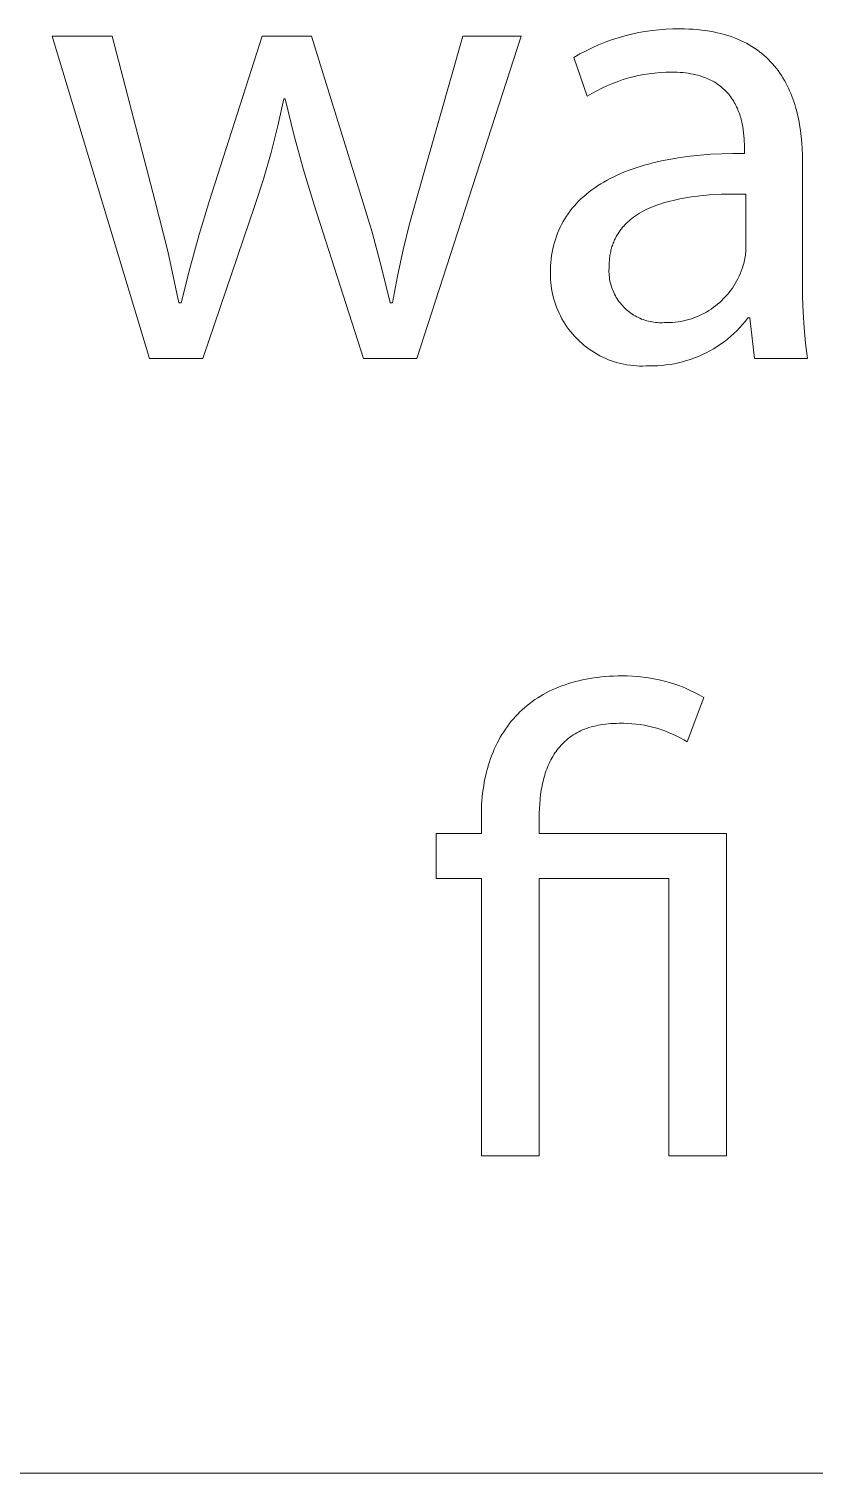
# Model space of a CAD drawing. Header units: millimetres. Extents: x 2840 to 6121, y 744 to 3036.
# Drawn here: x 5233 to 5271.7, y 744.1 to 815.3 of the extents above; entities that cross this region are included whole.
import ezdxf

# ---------------------------------------------------------------- set-up
doc = ezdxf.new("R2010")
doc.units = ezdxf.units.MM
doc.header["$MEASUREMENT"] = 0
doc.layers.add('Domyślny', color=7, linetype='Continuous', true_color=0x000000)

msp = doc.modelspace()

# ---------------------------------------------------------------- linework, layer by layer
at = {"layer": 'Domyślny', "color": 18, "lineweight": 15, "true_color": 0x000000}
for p, q in [((5238.985, 799.029), (5234.188, 814.926)), ((5234.188, 814.926), (5237.138, 814.926)), ((5237.138, 814.926), (5239.247, 806.841)), ((5241.935, 806.819), (5244.535, 814.926)), ((5244.535, 814.926), (5246.961, 814.926)), ((5246.961, 814.926), (5249.43, 806.972)), ((5252.15, 806.95), (5254.423, 814.926)), ((5257.286, 814.926), (5252.15, 799.029)), ((5254.423, 814.926), (5257.286, 814.926)), ((5262.075, 814.852), (5262.404, 814.947)), ((5262.404, 814.947), (5262.737, 815.031)), ((5262.737, 815.031), (5263.071, 815.103)), ((5263.071, 815.103), (5263.408, 815.163)), ((5263.408, 815.163), (5263.747, 815.212)), ((5263.747, 815.212), (5264.088, 815.248)), ((5264.088, 815.248), (5264.429, 815.273)), ((5264.429, 815.273), (5264.772, 815.287)), ((5264.772, 815.287), (5265.114, 815.288)), ((5265.114, 815.288), (5265.339, 815.285)), ((5265.339, 815.285), (5265.558, 815.278)), ((5265.558, 815.278), (5265.772, 815.266)), ((5265.772, 815.266), (5265.981, 815.25)), ((5265.981, 815.25), (5266.185, 815.229)), ((5266.185, 815.229), (5266.384, 815.203)), ((5266.384, 815.203), (5266.578, 815.173)), ((5266.578, 815.173), (5266.766, 815.139)), ((5266.766, 815.139), (5266.95, 815.1)), ((5266.95, 815.1), (5267.129, 815.058)), ((5267.129, 815.058), (5267.304, 815.011)), ((5267.304, 815.011), (5267.473, 814.96)), ((5267.473, 814.96), (5267.638, 814.906)), ((5267.638, 814.906), (5267.798, 814.847)), ((5260.188, 814.05), (5260.49, 814.21)), ((5260.49, 814.21), (5260.798, 814.361)), ((5260.798, 814.361), (5261.111, 814.5)), ((5261.111, 814.5), (5261.428, 814.629)), ((5261.428, 814.629), (5261.75, 814.746)), ((5261.75, 814.746), (5262.075, 814.852)), ((5267.798, 814.847), (5267.954, 814.785)), ((5267.954, 814.785), (5268.105, 814.719)), ((5268.105, 814.719), (5268.251, 814.65)), ((5268.251, 814.65), (5268.394, 814.576)), ((5268.394, 814.576), (5268.531, 814.5)), ((5268.531, 814.5), (5268.665, 814.42)), ((5268.665, 814.42), (5268.794, 814.337)), ((5268.794, 814.337), (5268.92, 814.251)), ((5268.92, 814.251), (5269.041, 814.161)), ((5259.891, 813.878), (5260.188, 814.05)), ((5260.547, 811.966), (5259.891, 813.878)), ((5269.041, 814.161), (5269.158, 814.069)), ((5269.158, 814.069), (5269.271, 813.973)), ((5269.271, 813.973), (5269.38, 813.875)), ((5269.38, 813.875), (5269.485, 813.774)), ((5269.485, 813.774), (5269.586, 813.67)), ((5269.586, 813.67), (5269.684, 813.563)), ((5269.684, 813.563), (5269.778, 813.454)), ((5262.274, 812.769), (5262.016, 812.68)), ((5262.535, 812.849), (5262.274, 812.769)), ((5262.798, 812.92), (5262.535, 812.849)), ((5263.064, 812.981), (5262.798, 812.92)), ((5263.332, 813.034), (5263.064, 812.981)), ((5263.601, 813.077), (5263.332, 813.034)), ((5263.871, 813.111), (5263.601, 813.077)), ((5264.143, 813.136), (5263.871, 813.111)), ((5264.415, 813.151), (5264.143, 813.136)), ((5264.688, 813.157), (5264.415, 813.151)), ((5264.838, 813.156), (5264.688, 813.157)), ((5264.984, 813.15), (5264.838, 813.156)), ((5265.125, 813.142), (5264.984, 813.15)), ((5265.263, 813.13), (5265.125, 813.142)), ((5265.397, 813.116), (5265.263, 813.13)), ((5265.527, 813.098), (5265.397, 813.116)), ((5265.652, 813.077), (5265.527, 813.098)), ((5265.775, 813.053), (5265.652, 813.077)), ((5265.893, 813.026), (5265.775, 813.053)), ((5266.007, 812.997), (5265.893, 813.026)), ((5266.118, 812.965), (5266.007, 812.997)), ((5266.226, 812.93), (5266.118, 812.965)), ((5266.329, 812.893), (5266.226, 812.93)), ((5266.43, 812.853), (5266.329, 812.893)), ((5266.527, 812.811), (5266.43, 812.853)), ((5266.62, 812.766), (5266.527, 812.811)), ((5266.711, 812.72), (5266.62, 812.766)), ((5269.778, 813.454), (5269.868, 813.342)), ((5269.868, 813.342), (5269.954, 813.228)), ((5269.954, 813.228), (5270.037, 813.112)), ((5270.037, 813.112), (5270.117, 812.993)), ((5270.117, 812.993), (5270.193, 812.872)), ((5270.193, 812.872), (5270.265, 812.75)), ((5260.781, 812.106), (5260.547, 811.966)), ((5261.02, 812.238), (5260.781, 812.106)), ((5261.263, 812.361), (5261.02, 812.238)), ((5261.511, 812.476), (5261.263, 812.361)), ((5261.762, 812.583), (5261.511, 812.476)), ((5262.016, 812.68), (5261.762, 812.583)), ((5266.798, 812.671), (5266.711, 812.72)), ((5266.881, 812.62), (5266.798, 812.671)), ((5266.962, 812.567), (5266.881, 812.62)), ((5267.04, 812.513), (5266.962, 812.567)), ((5267.114, 812.456), (5267.04, 812.513)), ((5267.186, 812.398), (5267.114, 812.456)), ((5267.255, 812.338), (5267.186, 812.398)), ((5267.321, 812.276), (5267.255, 812.338)), ((5267.384, 812.213), (5267.321, 812.276)), ((5267.444, 812.149), (5267.384, 812.213)), ((5267.502, 812.083), (5267.444, 812.149)), ((5267.557, 812.016), (5267.502, 812.083)), ((5270.265, 812.75), (5270.335, 812.625)), ((5270.335, 812.625), (5270.401, 812.498)), ((5270.401, 812.498), (5270.464, 812.369)), ((5270.464, 812.369), (5270.523, 812.238)), ((5270.523, 812.238), (5270.58, 812.106)), ((5270.58, 812.106), (5270.634, 811.972)), ((5245.606, 811.834), (5245.307, 810.505)), ((5245.671, 811.834), (5245.606, 811.834)), ((5246.09, 810.079), (5245.671, 811.834)), ((5267.61, 811.948), (5267.557, 812.016)), ((5267.66, 811.878), (5267.61, 811.948)), ((5267.708, 811.808), (5267.66, 811.878)), ((5267.753, 811.737), (5267.708, 811.808)), ((5267.796, 811.664), (5267.753, 811.737)), ((5267.837, 811.591), (5267.796, 811.664)), ((5267.875, 811.517), (5267.837, 811.591)), ((5267.911, 811.443), (5267.875, 811.517)), ((5267.946, 811.368), (5267.911, 811.443)), ((5267.978, 811.292), (5267.946, 811.368)), ((5270.634, 811.972), (5270.684, 811.837)), ((5270.684, 811.837), (5270.732, 811.7)), ((5270.732, 811.7), (5270.777, 811.562)), ((5270.777, 811.562), (5270.819, 811.422)), ((5270.819, 811.422), (5270.858, 811.281)), ((5268.008, 811.216), (5267.978, 811.292)), ((5268.037, 811.14), (5268.008, 811.216)), ((5268.063, 811.064), (5268.037, 811.14)), ((5268.088, 810.987), (5268.063, 811.064)), ((5268.111, 810.91), (5268.088, 810.987)), ((5268.132, 810.833), (5268.111, 810.91)), ((5268.152, 810.757), (5268.132, 810.833)), ((5268.17, 810.68), (5268.152, 810.757)), ((5268.186, 810.604), (5268.17, 810.68)), ((5270.858, 811.281), (5270.894, 811.139)), ((5270.894, 811.139), (5270.928, 810.996)), ((5270.928, 810.996), (5270.959, 810.852)), ((5270.959, 810.852), (5270.988, 810.707)), ((5270.988, 810.707), (5271.014, 810.562)), ((5245.307, 810.505), (5244.969, 809.185)), ((5246.563, 808.337), (5246.09, 810.079)), ((5268.215, 810.452), (5268.186, 810.604)), ((5268.239, 810.302), (5268.215, 810.452)), ((5268.257, 810.154), (5268.239, 810.302)), ((5268.272, 810.01), (5268.257, 810.154)), ((5268.282, 809.869), (5268.272, 810.01)), ((5271.014, 810.562), (5271.059, 810.268)), ((5271.059, 810.268), (5271.095, 809.972)), ((5271.095, 809.972), (5271.123, 809.674)), ((5268.289, 809.733), (5268.282, 809.869)), ((5268.292, 809.601), (5268.289, 809.733)), ((5268.293, 809.475), (5268.292, 809.601)), ((5268.293, 809.147), (5268.293, 809.475)), ((5271.123, 809.674), (5271.142, 809.375)), ((5271.142, 809.375), (5271.153, 809.075)), ((5244.969, 809.185), (5244.591, 807.876)), ((5262.954, 808.439), (5263.152, 808.503)), ((5263.152, 808.503), (5263.355, 808.563)), ((5263.355, 808.563), (5263.562, 808.621)), ((5263.562, 808.621), (5263.774, 808.676)), ((5263.774, 808.676), (5264.209, 808.777)), ((5264.209, 808.777), (5264.662, 808.866)), ((5264.662, 808.866), (5265.131, 808.943)), ((5265.131, 808.943), (5265.617, 809.008)), ((5265.617, 809.008), (5266.12, 809.06)), ((5266.12, 809.06), (5266.639, 809.101)), ((5266.639, 809.101), (5267.174, 809.129)), ((5267.174, 809.129), (5267.726, 809.144)), ((5267.726, 809.144), (5268.293, 809.147)), ((5271.153, 809.075), (5271.156, 808.776)), ((5271.156, 808.776), (5271.156, 802.832)), ((5244.591, 807.876), (5244.174, 806.579)), ((5247.092, 806.612), (5246.563, 808.337)), ((5261.365, 807.735), (5261.524, 807.825)), ((5261.524, 807.825), (5261.687, 807.912)), ((5261.687, 807.912), (5261.855, 807.996)), ((5261.855, 807.996), (5262.027, 808.077)), ((5262.027, 808.077), (5262.204, 808.155)), ((5262.204, 808.155), (5262.385, 808.23)), ((5262.385, 808.23), (5262.57, 808.303)), ((5262.57, 808.303), (5262.76, 808.372)), ((5262.76, 808.372), (5262.954, 808.439)), ((5260.38, 807.028), (5260.507, 807.137)), ((5260.507, 807.137), (5260.638, 807.244)), ((5260.638, 807.244), (5260.775, 807.348)), ((5260.775, 807.348), (5260.916, 807.449)), ((5260.916, 807.449), (5261.061, 807.547)), ((5261.061, 807.547), (5261.211, 807.642)), ((5261.211, 807.642), (5261.365, 807.735)), ((5266.269, 807.071), (5265.975, 807.04)), ((5266.565, 807.096), (5266.269, 807.071)), ((5266.864, 807.115), (5266.565, 807.096)), ((5267.163, 807.129), (5266.864, 807.115)), ((5267.763, 807.142), (5267.163, 807.129)), ((5268.359, 807.137), (5267.763, 807.142)), ((5268.359, 804.384), (5268.359, 807.137)), ((5239.247, 806.841), (5239.876, 804.321)), ((5241.425, 805.152), (5241.935, 806.819)), ((5244.174, 806.579), (5241.607, 799.029)), ((5249.528, 799.029), (5247.092, 806.612)), ((5249.43, 806.972), (5249.947, 805.255)), ((5251.793, 805.672), (5252.15, 806.95)), ((5259.714, 806.313), (5259.813, 806.439)), ((5259.813, 806.439), (5259.917, 806.563)), ((5259.917, 806.563), (5260.026, 806.683)), ((5260.026, 806.683), (5260.139, 806.801)), ((5260.139, 806.801), (5260.257, 806.916)), ((5260.257, 806.916), (5260.38, 807.028)), ((5263.458, 806.375), (5263.346, 806.318)), ((5263.573, 806.429), (5263.458, 806.375)), ((5263.69, 806.481), (5263.573, 806.429)), ((5263.81, 806.531), (5263.69, 806.481)), ((5263.932, 806.578), (5263.81, 806.531)), ((5264.056, 806.623), (5263.932, 806.578)), ((5264.182, 806.666), (5264.056, 806.623)), ((5264.31, 806.706), (5264.182, 806.666)), ((5264.44, 806.745), (5264.31, 806.706)), ((5264.573, 806.781), (5264.44, 806.745)), ((5264.842, 806.848), (5264.573, 806.781)), ((5265.118, 806.907), (5264.842, 806.848)), ((5265.399, 806.958), (5265.118, 806.907)), ((5265.685, 807.002), (5265.399, 806.958)), ((5265.975, 807.04), (5265.685, 807.002)), ((5251.474, 804.384), (5251.793, 805.672)), ((5259.217, 805.501), (5259.288, 805.643)), ((5259.288, 805.643), (5259.364, 805.783)), ((5259.364, 805.783), (5259.444, 805.919)), ((5259.444, 805.919), (5259.529, 806.053)), ((5259.529, 806.053), (5259.619, 806.185)), ((5259.619, 806.185), (5259.714, 806.313)), ((5262.428, 805.649), (5262.388, 805.607)), ((5262.469, 805.691), (5262.428, 805.649)), ((5262.511, 805.732), (5262.469, 805.691)), ((5262.554, 805.771), (5262.511, 805.732)), ((5262.597, 805.811), (5262.554, 805.771)), ((5262.642, 805.849), (5262.597, 805.811)), ((5262.687, 805.887), (5262.642, 805.849)), ((5262.733, 805.924), (5262.687, 805.887)), ((5262.828, 805.997), (5262.733, 805.924)), ((5262.926, 806.066), (5262.828, 805.997)), ((5263.026, 806.133), (5262.926, 806.066)), ((5263.13, 806.197), (5263.026, 806.133)), ((5263.237, 806.259), (5263.13, 806.197)), ((5263.346, 806.318), (5263.237, 806.259)), ((5240.959, 803.473), (5241.425, 805.152)), ((5249.947, 805.255), (5250.417, 803.525)), ((5258.981, 804.906), (5259.033, 805.059)), ((5259.033, 805.059), (5259.089, 805.209)), ((5259.089, 805.209), (5259.151, 805.356)), ((5259.151, 805.356), (5259.217, 805.501)), ((5261.925, 804.939), (5261.9, 804.885)), ((5261.952, 804.992), (5261.925, 804.939)), ((5261.979, 805.044), (5261.952, 804.992)), ((5262.008, 805.095), (5261.979, 805.044)), ((5262.037, 805.145), (5262.008, 805.095)), ((5262.068, 805.195), (5262.037, 805.145)), ((5262.1, 805.244), (5262.068, 805.195)), ((5262.132, 805.292), (5262.1, 805.244)), ((5262.166, 805.339), (5262.132, 805.292)), ((5262.201, 805.386), (5262.166, 805.339)), ((5262.236, 805.432), (5262.201, 805.386)), ((5262.273, 805.477), (5262.236, 805.432)), ((5262.31, 805.521), (5262.273, 805.477)), ((5262.349, 805.565), (5262.31, 805.521)), ((5262.388, 805.607), (5262.349, 805.565)), ((5239.876, 804.321), (5240.427, 801.782)), ((5251.192, 803.087), (5251.474, 804.384)), ((5258.796, 804.104), (5258.823, 804.269)), ((5258.823, 804.269), (5258.855, 804.432)), ((5258.855, 804.432), (5258.892, 804.593)), ((5258.892, 804.593), (5258.934, 804.751)), ((5258.934, 804.751), (5258.981, 804.906)), ((5261.692, 804.241), (5261.68, 804.177)), ((5261.705, 804.304), (5261.692, 804.241)), ((5261.72, 804.366), (5261.705, 804.304)), ((5261.735, 804.427), (5261.72, 804.366)), ((5261.752, 804.487), (5261.735, 804.427)), ((5261.769, 804.547), (5261.752, 804.487)), ((5261.788, 804.605), (5261.769, 804.547)), ((5261.808, 804.663), (5261.788, 804.605)), ((5261.83, 804.72), (5261.808, 804.663)), ((5261.852, 804.776), (5261.83, 804.72)), ((5261.875, 804.831), (5261.852, 804.776)), ((5261.9, 804.885), (5261.875, 804.831)), ((5268.343, 804.128), (5268.351, 804.213)), ((5268.351, 804.213), (5268.357, 804.298)), ((5268.357, 804.298), (5268.359, 804.384)), ((5250.417, 803.525), (5250.839, 801.782)), ((5258.736, 803.415), (5258.743, 803.591)), ((5258.743, 803.591), (5258.756, 803.764)), ((5258.756, 803.764), (5258.773, 803.935)), ((5258.773, 803.935), (5258.796, 804.104)), ((5261.629, 803.564), (5261.623, 803.477)), ((5261.631, 803.707), (5261.629, 803.636)), ((5261.629, 803.636), (5261.629, 803.564)), ((5261.634, 803.777), (5261.631, 803.707)), ((5261.639, 803.846), (5261.634, 803.777)), ((5261.645, 803.914), (5261.639, 803.846)), ((5261.652, 803.981), (5261.645, 803.914)), ((5261.66, 804.047), (5261.652, 803.981)), ((5261.67, 804.113), (5261.66, 804.047)), ((5261.68, 804.177), (5261.67, 804.113)), ((5268.184, 803.466), (5268.213, 803.546)), ((5268.213, 803.546), (5268.24, 803.627)), ((5268.24, 803.627), (5268.264, 803.709)), ((5268.264, 803.709), (5268.285, 803.792)), ((5268.285, 803.792), (5268.304, 803.875)), ((5268.304, 803.875), (5268.32, 803.959)), ((5268.32, 803.959), (5268.333, 804.044)), ((5268.333, 804.044), (5268.343, 804.128)), ((5240.536, 801.782), (5240.959, 803.473)), ((5250.949, 801.782), (5251.192, 803.087)), ((5258.733, 803.237), (5258.736, 803.415)), ((5258.734, 803.08), (5258.733, 803.237)), ((5258.741, 802.924), (5258.734, 803.08)), ((5258.753, 802.769), (5258.741, 802.924)), ((5261.623, 803.477), (5261.62, 803.389)), ((5261.62, 803.389), (5261.621, 803.301)), ((5261.621, 803.301), (5261.624, 803.213)), ((5261.624, 803.213), (5261.631, 803.125)), ((5261.631, 803.125), (5261.64, 803.037)), ((5261.64, 803.037), (5261.652, 802.95)), ((5261.652, 802.95), (5261.668, 802.864)), ((5261.668, 802.864), (5261.686, 802.778)), ((5267.845, 802.731), (5267.912, 802.849)), ((5267.912, 802.849), (5267.975, 802.968)), ((5267.975, 802.968), (5268.034, 803.09)), ((5268.034, 803.09), (5268.088, 803.214)), ((5268.088, 803.214), (5268.138, 803.339)), ((5268.138, 803.339), (5268.184, 803.466)), ((5271.156, 802.832), (5271.157, 802.069)), ((5258.77, 802.613), (5258.753, 802.769)), ((5258.792, 802.459), (5258.77, 802.613)), ((5258.82, 802.305), (5258.792, 802.459)), ((5258.853, 802.153), (5258.82, 802.305)), ((5258.891, 802.001), (5258.853, 802.153)), ((5261.686, 802.778), (5261.708, 802.692)), ((5261.708, 802.692), (5261.732, 802.608)), ((5261.732, 802.608), (5261.759, 802.524)), ((5261.759, 802.524), (5261.789, 802.441)), ((5261.789, 802.441), (5261.822, 802.36)), ((5261.822, 802.36), (5261.857, 802.279)), ((5261.857, 802.279), (5261.896, 802.2)), ((5261.896, 802.2), (5261.937, 802.122)), ((5261.937, 802.122), (5261.981, 802.046)), ((5267.27, 801.983), (5267.363, 802.081)), ((5267.363, 802.081), (5267.453, 802.183)), ((5267.453, 802.183), (5267.539, 802.287)), ((5267.539, 802.287), (5267.621, 802.394)), ((5267.621, 802.394), (5267.699, 802.504)), ((5267.699, 802.504), (5267.774, 802.616)), ((5267.774, 802.616), (5267.845, 802.731)), ((5240.427, 801.782), (5240.536, 801.782)), ((5250.839, 801.782), (5250.949, 801.782)), ((5258.935, 801.851), (5258.891, 802.001)), ((5258.984, 801.703), (5258.935, 801.851)), ((5259.037, 801.556), (5258.984, 801.703)), ((5259.096, 801.411), (5259.037, 801.556)), ((5259.16, 801.269), (5259.096, 801.411)), ((5261.981, 802.046), (5262.027, 801.971)), ((5262.027, 801.971), (5262.076, 801.898)), ((5262.076, 801.898), (5262.127, 801.826)), ((5262.127, 801.826), (5262.181, 801.757)), ((5262.181, 801.757), (5262.237, 801.689)), ((5262.237, 801.689), (5262.295, 801.623)), ((5262.295, 801.623), (5262.356, 801.559)), ((5262.356, 801.559), (5262.419, 801.498)), ((5262.419, 801.498), (5262.484, 801.438)), ((5262.484, 801.438), (5262.55, 801.381)), ((5262.55, 801.381), (5262.619, 801.326)), ((5266.418, 801.324), (5266.534, 801.393)), ((5266.534, 801.393), (5266.648, 801.466)), ((5266.648, 801.466), (5266.759, 801.543)), ((5266.759, 801.543), (5266.867, 801.624)), ((5266.867, 801.624), (5266.972, 801.709)), ((5266.972, 801.709), (5267.075, 801.797)), ((5267.075, 801.797), (5267.174, 801.888)), ((5267.174, 801.888), (5267.27, 801.983)), ((5271.157, 802.069), (5271.183, 801.307)), ((5259.229, 801.129), (5259.16, 801.269)), ((5259.302, 800.991), (5259.229, 801.129)), ((5259.38, 800.855), (5259.302, 800.991)), ((5259.463, 800.723), (5259.38, 800.855)), ((5259.55, 800.593), (5259.463, 800.723)), ((5262.619, 801.326), (5262.69, 801.274)), ((5262.69, 801.274), (5262.762, 801.224)), ((5262.762, 801.224), (5262.836, 801.176)), ((5262.836, 801.176), (5262.912, 801.131)), ((5262.912, 801.131), (5262.989, 801.089)), ((5262.989, 801.089), (5263.068, 801.049)), ((5263.068, 801.049), (5263.148, 801.012)), ((5263.148, 801.012), (5263.229, 800.978)), ((5263.229, 800.978), (5263.311, 800.947)), ((5263.311, 800.947), (5263.394, 800.918)), ((5263.394, 800.918), (5263.478, 800.893)), ((5263.478, 800.893), (5263.564, 800.87)), ((5263.564, 800.87), (5263.649, 800.85)), ((5263.649, 800.85), (5263.736, 800.834)), ((5263.736, 800.834), (5263.823, 800.82)), ((5263.823, 800.82), (5263.91, 800.809)), ((5263.91, 800.809), (5263.998, 800.801)), ((5263.998, 800.801), (5264.085, 800.796)), ((5264.085, 800.796), (5264.173, 800.795)), ((5264.173, 800.795), (5264.261, 800.796)), ((5264.261, 800.796), (5264.349, 800.8)), ((5264.349, 800.8), (5264.484, 800.799)), ((5264.484, 800.799), (5264.619, 800.802)), ((5264.619, 800.802), (5264.754, 800.81)), ((5264.754, 800.81), (5264.889, 800.823)), ((5264.889, 800.823), (5265.023, 800.84)), ((5265.023, 800.84), (5265.156, 800.862)), ((5265.156, 800.862), (5265.288, 800.888)), ((5265.288, 800.888), (5265.42, 800.919)), ((5265.42, 800.919), (5265.55, 800.955)), ((5265.55, 800.955), (5265.679, 800.994)), ((5265.679, 800.994), (5265.807, 801.039)), ((5265.807, 801.039), (5265.933, 801.087)), ((5265.933, 801.087), (5266.057, 801.14)), ((5266.057, 801.14), (5266.18, 801.197)), ((5266.18, 801.197), (5266.3, 801.258)), ((5266.3, 801.258), (5266.418, 801.324)), ((5268.205, 800.707), (5268.066, 800.553)), ((5268.34, 800.866), (5268.205, 800.707)), ((5268.468, 801.029), (5268.34, 800.866)), ((5268.556, 801.029), (5268.468, 801.029)), ((5268.785, 799.03), (5268.556, 801.029)), ((5271.183, 801.307), (5271.233, 800.546)), ((5259.642, 800.467), (5259.55, 800.593)), ((5259.738, 800.344), (5259.642, 800.467)), ((5259.838, 800.224), (5259.738, 800.344)), ((5259.942, 800.108), (5259.838, 800.224)), ((5260.05, 799.995), (5259.942, 800.108)), ((5260.162, 799.886), (5260.05, 799.995)), ((5267.455, 799.987), (5267.291, 799.86)), ((5267.615, 800.121), (5267.455, 799.987)), ((5267.77, 800.259), (5267.615, 800.121)), ((5267.921, 800.403), (5267.77, 800.259)), ((5268.066, 800.553), (5267.921, 800.403)), ((5271.233, 800.546), (5271.308, 799.786)), ((5260.278, 799.781), (5260.162, 799.886)), ((5260.397, 799.68), (5260.278, 799.781)), ((5260.52, 799.583), (5260.397, 799.68)), ((5260.645, 799.491), (5260.52, 799.583)), ((5260.774, 799.403), (5260.645, 799.491)), ((5260.906, 799.319), (5260.774, 799.403)), ((5261.041, 799.24), (5260.906, 799.319)), ((5261.178, 799.166), (5261.041, 799.24)), ((5266.408, 799.311), (5266.221, 799.221)), ((5266.592, 799.409), (5266.408, 799.311)), ((5266.773, 799.512), (5266.592, 799.409)), ((5266.949, 799.622), (5266.773, 799.512)), ((5267.122, 799.738), (5266.949, 799.622)), ((5267.291, 799.86), (5267.122, 799.738)), ((5271.308, 799.786), (5271.407, 799.03)), ((5241.607, 799.029), (5238.985, 799.029)), ((5252.15, 799.029), (5249.528, 799.029)), ((5261.318, 799.097), (5261.178, 799.166)), ((5261.46, 799.032), (5261.318, 799.097)), ((5261.605, 798.972), (5261.46, 799.032)), ((5261.751, 798.918), (5261.605, 798.972)), ((5261.899, 798.868), (5261.751, 798.918)), ((5262.049, 798.824), (5261.899, 798.868)), ((5262.2, 798.784), (5262.049, 798.824)), ((5262.352, 798.75), (5262.2, 798.784)), ((5262.506, 798.721), (5262.352, 798.75)), ((5262.66, 798.698), (5262.506, 798.721)), ((5262.815, 798.68), (5262.66, 798.698)), ((5262.971, 798.667), (5262.815, 798.68)), ((5263.127, 798.659), (5262.971, 798.667)), ((5263.283, 798.657), (5263.127, 798.659)), ((5263.439, 798.661), (5263.283, 798.657)), ((5263.595, 798.669), (5263.439, 798.661)), ((5263.803, 798.669), (5263.595, 798.669)), ((5264.011, 798.676), (5263.803, 798.669)), ((5264.219, 798.69), (5264.011, 798.676)), ((5264.426, 798.711), (5264.219, 798.69)), ((5264.632, 798.74), (5264.426, 798.711)), ((5264.837, 798.775), (5264.632, 798.74)), ((5265.041, 798.818), (5264.837, 798.775)), ((5265.243, 798.868), (5265.041, 798.818)), ((5265.443, 798.925), (5265.243, 798.868)), ((5265.641, 798.988), (5265.443, 798.925)), ((5265.837, 799.059), (5265.641, 798.988)), ((5266.03, 799.137), (5265.837, 799.059)), ((5266.221, 799.221), (5266.03, 799.137)), ((5271.407, 799.03), (5268.785, 799.03)), ((5259.136, 782.823), (5259.295, 782.885)), ((5259.295, 782.885), (5259.457, 782.943)), ((5259.457, 782.943), (5259.623, 782.998)), ((5259.623, 782.998), (5259.792, 783.049)), ((5259.792, 783.049), (5259.963, 783.097)), ((5259.963, 783.097), (5260.138, 783.14)), ((5260.138, 783.14), (5260.316, 783.181)), ((5260.316, 783.181), (5260.497, 783.217)), ((5260.497, 783.217), (5260.68, 783.25)), ((5260.68, 783.25), (5260.867, 783.279)), ((5260.867, 783.279), (5261.057, 783.305)), ((5261.057, 783.305), (5261.25, 783.326)), ((5261.25, 783.326), (5261.446, 783.344)), ((5261.446, 783.344), (5261.644, 783.358)), ((5261.644, 783.358), (5261.846, 783.367)), ((5261.846, 783.367), (5262.05, 783.373)), ((5262.05, 783.373), (5262.258, 783.375)), ((5262.258, 783.375), (5262.522, 783.374)), ((5262.522, 783.374), (5262.787, 783.365)), ((5262.787, 783.365), (5263.05, 783.346)), ((5263.05, 783.346), (5263.313, 783.318)), ((5263.313, 783.318), (5263.575, 783.282)), ((5263.575, 783.282), (5263.836, 783.236)), ((5263.836, 783.236), (5264.094, 783.182)), ((5264.094, 783.182), (5264.351, 783.12)), ((5264.351, 783.12), (5264.606, 783.048)), ((5264.606, 783.048), (5264.858, 782.968)), ((5264.858, 782.968), (5265.107, 782.88)), ((5265.107, 782.88), (5265.353, 782.783)), ((5257.842, 782.111), (5257.973, 782.204)), ((5257.973, 782.204), (5258.107, 782.293)), ((5258.107, 782.293), (5258.245, 782.379)), ((5258.245, 782.379), (5258.385, 782.461)), ((5258.385, 782.461), (5258.529, 782.54)), ((5258.529, 782.54), (5258.676, 782.616)), ((5258.676, 782.616), (5258.826, 782.688)), ((5258.826, 782.688), (5258.979, 782.757)), ((5258.979, 782.757), (5259.136, 782.823)), ((5265.353, 782.783), (5265.596, 782.678)), ((5266.301, 782.316), (5265.481, 780.119)), ((5265.596, 782.678), (5265.835, 782.565)), ((5265.835, 782.565), (5266.07, 782.444)), ((5266.07, 782.444), (5266.301, 782.316)), ((5257.014, 781.375), (5257.123, 781.489)), ((5257.123, 781.489), (5257.235, 781.601)), ((5257.235, 781.601), (5257.35, 781.709)), ((5257.35, 781.709), (5257.468, 781.814)), ((5257.468, 781.814), (5257.589, 781.917)), ((5257.589, 781.917), (5257.714, 782.015)), ((5257.714, 782.015), (5257.842, 782.111)), ((5256.433, 780.624), (5256.521, 780.756)), ((5256.521, 780.756), (5256.613, 780.886)), ((5256.613, 780.886), (5256.709, 781.013)), ((5256.709, 781.013), (5256.807, 781.136)), ((5256.807, 781.136), (5256.909, 781.257)), ((5256.909, 781.257), (5257.014, 781.375)), ((5260.322, 780.708), (5260.225, 780.665)), ((5260.422, 780.749), (5260.322, 780.708)), ((5260.525, 780.788), (5260.422, 780.749)), ((5260.631, 780.824), (5260.525, 780.788)), ((5260.739, 780.857), (5260.631, 780.824)), ((5260.851, 780.888), (5260.739, 780.857)), ((5260.965, 780.916), (5260.851, 780.888)), ((5261.082, 780.941), (5260.965, 780.916)), ((5261.202, 780.963), (5261.082, 780.941)), ((5261.325, 780.982), (5261.202, 780.963)), ((5261.451, 780.999), (5261.325, 780.982)), ((5261.58, 781.013), (5261.451, 780.999)), ((5261.712, 781.023), (5261.58, 781.013)), ((5261.847, 781.031), (5261.712, 781.023)), ((5261.986, 781.036), (5261.847, 781.031)), ((5262.127, 781.037), (5261.986, 781.036)), ((5262.334, 781.038), (5262.127, 781.037)), ((5262.542, 781.032), (5262.334, 781.038)), ((5262.749, 781.019), (5262.542, 781.032)), ((5262.955, 780.999), (5262.749, 781.019)), ((5263.161, 780.972), (5262.955, 780.999)), ((5263.365, 780.938), (5263.161, 780.972)), ((5263.569, 780.897), (5263.365, 780.938)), ((5263.77, 780.849), (5263.569, 780.897)), ((5263.971, 780.794), (5263.77, 780.849)), ((5264.169, 780.732), (5263.971, 780.794)), ((5264.365, 780.664), (5264.169, 780.732)), ((5256.04, 779.919), (5256.112, 780.065)), ((5256.112, 780.065), (5256.187, 780.209)), ((5256.187, 780.209), (5256.265, 780.35)), ((5256.265, 780.35), (5256.347, 780.489)), ((5256.347, 780.489), (5256.433, 780.624)), ((5259.324, 780.029), (5259.257, 779.958)), ((5259.393, 780.098), (5259.324, 780.029)), ((5259.465, 780.165), (5259.393, 780.098)), ((5259.539, 780.229), (5259.465, 780.165)), ((5259.616, 780.292), (5259.539, 780.229)), ((5259.695, 780.352), (5259.616, 780.292)), ((5259.777, 780.41), (5259.695, 780.352)), ((5259.861, 780.466), (5259.777, 780.41)), ((5259.948, 780.519), (5259.861, 780.466)), ((5260.038, 780.57), (5259.948, 780.519)), ((5260.13, 780.619), (5260.038, 780.57)), ((5260.225, 780.665), (5260.13, 780.619)), ((5264.558, 780.589), (5264.365, 780.664)), ((5264.749, 780.508), (5264.558, 780.589)), ((5264.937, 780.42), (5264.749, 780.508)), ((5265.122, 780.326), (5264.937, 780.42)), ((5265.303, 780.226), (5265.122, 780.326)), ((5265.481, 780.119), (5265.303, 780.226)), ((5255.732, 779.145), (5255.786, 779.305)), ((5255.786, 779.305), (5255.845, 779.463)), ((5255.845, 779.463), (5255.906, 779.617)), ((5255.906, 779.617), (5255.971, 779.769)), ((5255.971, 779.769), (5256.04, 779.919)), ((5258.802, 779.322), (5258.755, 779.234)), ((5258.851, 779.408), (5258.802, 779.322)), ((5258.903, 779.492), (5258.851, 779.408)), ((5258.956, 779.574), (5258.903, 779.492)), ((5259.012, 779.655), (5258.956, 779.574)), ((5259.069, 779.734), (5259.012, 779.655)), ((5259.13, 779.811), (5259.069, 779.734)), ((5259.192, 779.885), (5259.13, 779.811)), ((5259.257, 779.958), (5259.192, 779.885)), ((5255.547, 778.479), (5255.588, 778.65)), ((5255.588, 778.65), (5255.633, 778.817)), ((5255.633, 778.817), (5255.68, 778.983)), ((5255.68, 778.983), (5255.732, 779.145)), ((5258.483, 778.577), (5258.452, 778.477)), ((5258.516, 778.675), (5258.483, 778.577)), ((5258.551, 778.772), (5258.516, 778.675)), ((5258.588, 778.868), (5258.551, 778.772)), ((5258.627, 778.962), (5258.588, 778.868)), ((5258.668, 779.054), (5258.627, 778.962)), ((5258.71, 779.145), (5258.668, 779.054)), ((5258.755, 779.234), (5258.71, 779.145)), ((5255.419, 777.774), (5255.446, 777.954)), ((5255.446, 777.954), (5255.476, 778.131)), ((5255.476, 778.131), (5255.51, 778.307)), ((5255.51, 778.307), (5255.547, 778.479)), ((5258.324, 777.959), (5258.285, 777.744)), ((5258.346, 778.065), (5258.324, 777.959)), ((5258.37, 778.17), (5258.346, 778.065)), ((5258.396, 778.274), (5258.37, 778.17)), ((5258.423, 778.376), (5258.396, 778.274)), ((5258.452, 778.477), (5258.423, 778.376)), ((5255.347, 777.03), (5255.36, 777.219)), ((5255.36, 777.219), (5255.376, 777.406)), ((5255.376, 777.406), (5255.396, 777.591)), ((5255.396, 777.591), (5255.419, 777.774)), ((5258.227, 777.3), (5258.207, 777.073)), ((5258.253, 777.524), (5258.227, 777.3)), ((5258.285, 777.744), (5258.253, 777.524)), ((5255.331, 776.448), (5255.333, 776.644)), ((5255.331, 775.596), (5255.331, 776.448)), ((5255.333, 776.644), (5255.338, 776.838)), ((5255.338, 776.838), (5255.347, 777.03)), ((5258.185, 776.608), (5258.183, 776.372)), ((5258.193, 776.842), (5258.185, 776.608)), ((5258.207, 777.073), (5258.193, 776.842)), ((5258.183, 776.372), (5258.183, 775.596)), ((5253.102, 773.389), (5253.102, 775.596)), ((5253.102, 775.596), (5255.331, 775.596)), ((5258.183, 775.596), (5267.415, 775.596)), ((5267.415, 775.596), (5267.415, 759.699)), ((5255.331, 773.389), (5253.102, 773.389)), ((5255.331, 759.699), (5255.331, 773.389)), ((5264.563, 773.389), (5258.183, 773.389)), ((5258.183, 773.389), (5258.183, 759.699)), ((5264.563, 759.699), (5264.563, 773.389)), ((5258.183, 759.699), (5255.331, 759.699)), ((5267.415, 759.699), (5264.563, 759.699)), ((6117.842, 744.056), (2839.856, 744.056)), ((6117.842, 744.056), (4881.001, 744.056))]:
    msp.add_line(p, q, dxfattribs=at)

doc.saveas('drawing.dxf')
